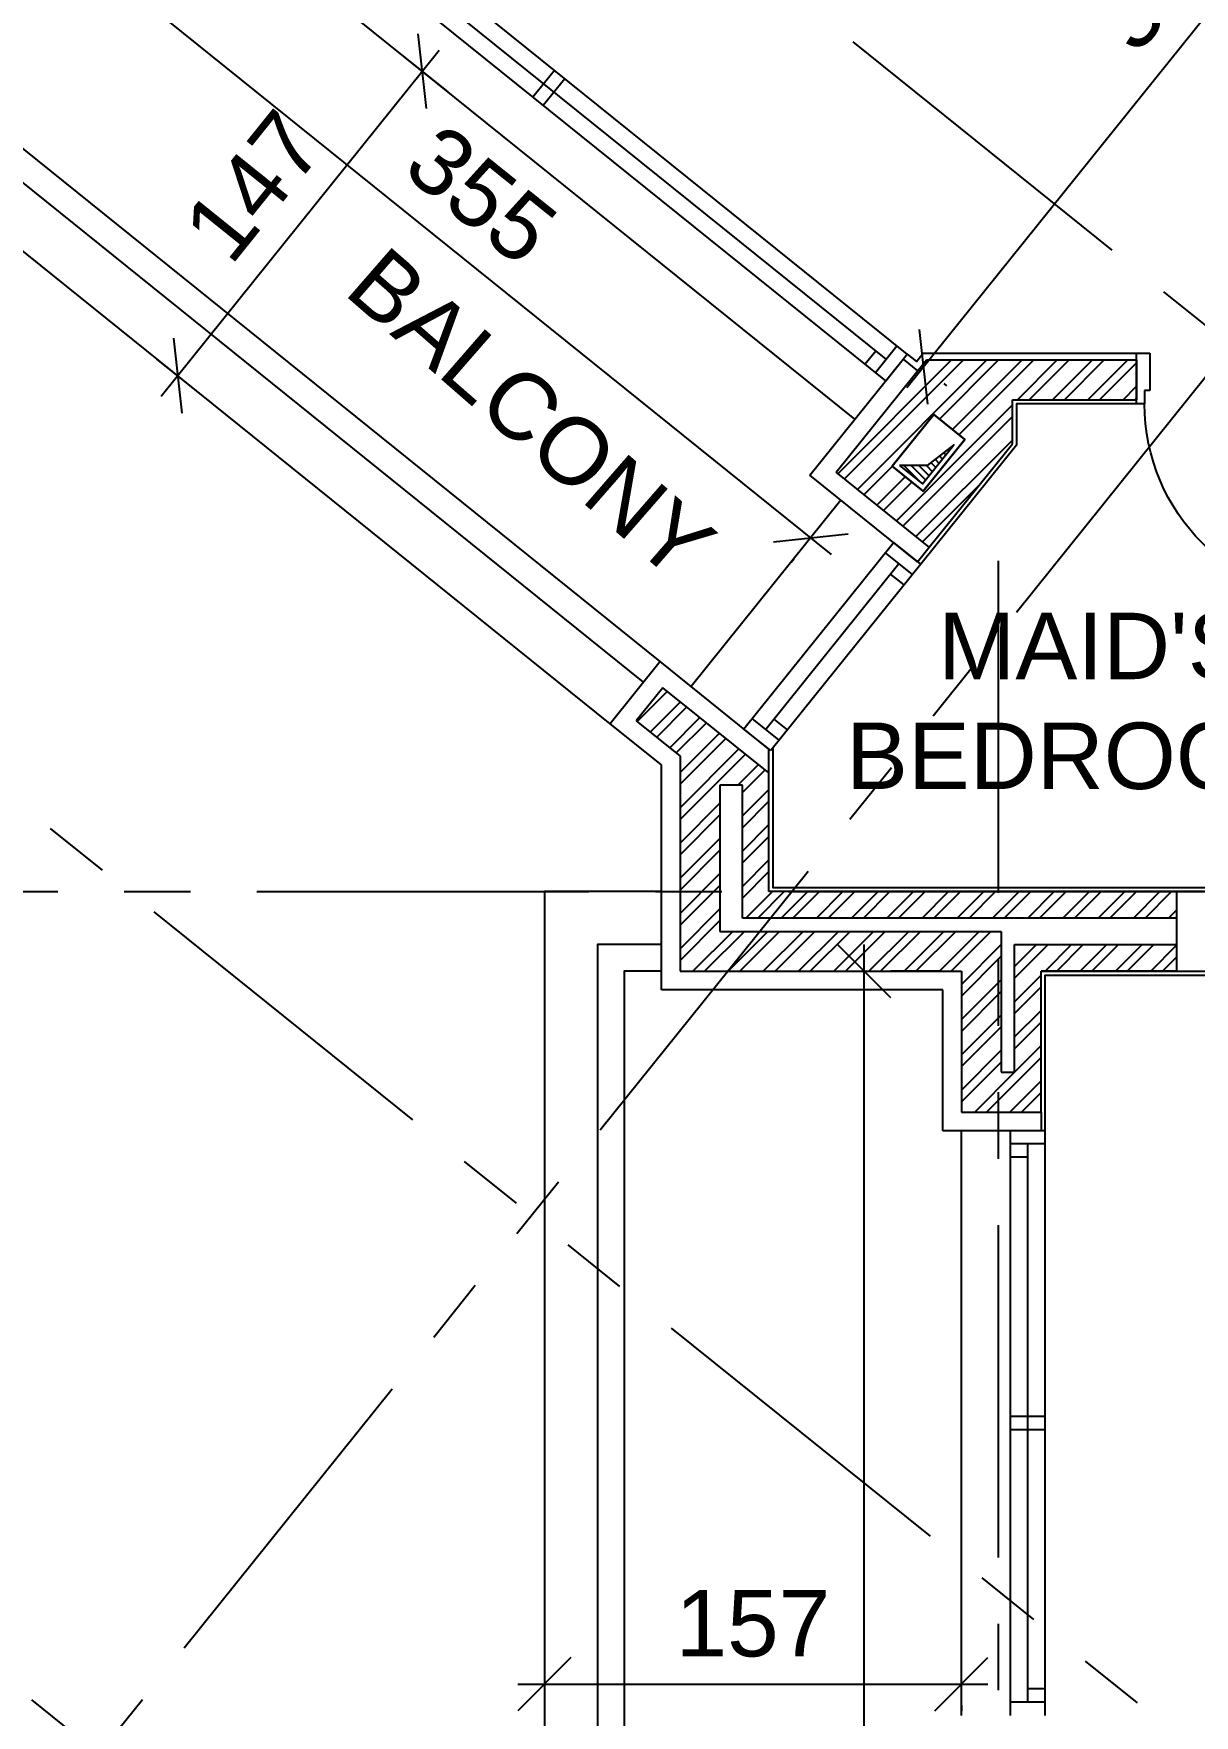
# Model space of a CAD drawing. Extents: x 453.8 to 514, y -2.6 to 70.8.
# Drawn here: x 488.45 to 492.82, y 28.64 to 34.97 of the extents above; entities that cross this region are included whole.
import ezdxf
from ezdxf.enums import TextEntityAlignment as Align

# ---------------------------------------------------------------- set-up
doc = ezdxf.new("R2010")
doc.units = 0
doc.header["$MEASUREMENT"] = 0
doc.header["$PDMODE"] = 35
doc.header["$PDSIZE"] = 0.3
doc.linetypes.add('AXIS_100$0$A-AXIS$0$PHANTOM', pattern=[2.5, 1.25, -0.25, 0.25, -0.25, 0.25, -0.25])
doc.layers.get('0').update_dxf_attribs({"linetype": 'CONTINUOUS'})
doc.layers.get('DEFPOINTS').update_dxf_attribs({"linetype": 'CONTINUOUS'})
for name, color, linetype in [('A-ALU', 9, 'CONTINUOUS'), ('A-BALUST', 1, 'CONTINUOUS'), ('a-dim', 3, 'CONTINUOUS'), ('A-DOORS', 1, 'CONTINUOUS'), ('A-HATCH-WALL', 8, 'CONTINUOUS'), ('A-NOMENCLATURE', 3, 'CONTINUOUS'), ('A-PLASTER', 8, 'CONTINUOUS'), ('A-PORTE', 1, 'CONTINUOUS'), ('A-PROJECTION', 9, 'CONTINUOUS'), ('a-revetement', 1, 'CONTINUOUS'), ('a-shaft', 251, 'CONTINUOUS'), ('A-SHAFT 9-10TH', 9, 'CONTINUOUS'), ('A-WALL', 4, 'CONTINUOUS'), ('AXIS_100$0$A-AXIS-100', 10, 'AXIS_100$0$A-AXIS$0$PHANTOM'), ('S-9-10TH$0$A-SHAFT 9-10TH', 8, 'CONTINUOUS'), ('S-9-10TH$0$A-STR 9-10TH', 2, 'CONTINUOUS')]:
    doc.layers.add(name, color=color, linetype=linetype)
doc.styles.add('A100-STEXT', font='ARIAL.TTF', dxfattribs={"height": 0.25})
doc.dimstyles.new('A100-DIM', dxfattribs={"dimtxt": 0.25, "dimasz": 0.2, "dimexe": 0.1, "dimexo": 0.3, "dimgap": 0.1, "dimtad": 1, "dimlfac": 100, "dimdsep": 46, "dimtxsty": 'A100-STEXT', "dimblk1": 'OBLIQUE', "dimblk2": 'OBLIQUE', "dimsah": 1, "dimcen": -0.05, "dimdle": 0.1, "dimclrd": 15, "dimclre": 15, "dimclrt": 256, "dimadec": 0, "dimazin": 0, "dimtfac": 0.28, "dimtix": 1, "dimtmove": 2, "dimatfit": 3, "dimldrblk": 'OBLIQUE', "dimfxl": 0, "dimtolj": 1, "dimarcsym": 0})

# ---------------------------------------------------------------- blocks, each defined once
blk = doc.blocks.new('P80E19D')
at = {"layer": 'A-PORTE'}
for p, q in [((0, -0.19), (0, 0)), ((0, 0), (0.05, 0)), ((0.05, 0), (0.05, -0.14)), ((0.75, 0), (0.75, -0.14)), ((0.8, 0), (0.75, 0)), ((0.8, -0.19), (0.8, 0)), ((0.05, -0.14), (0.03, -0.14)), ((0.03, -0.14), (0.03, -0.19)), ((0.75, -0.14), (0.77, -0.14)), ((0.77, -0.14), (0.77, -0.19)), ((0.03, -0.19), (0, -0.19)), ((0.06, -0.19), (0.02, -0.19)), ((0.03, -0.19), (0.03, -0.93)), ((0.06, -0.93), (0.06, -0.19)), ((0.77, -0.19), (0.8, -0.19))]:
    blk.add_line(p, q, dxfattribs=at)
blk.add_arc((0.03, -0.19), 0.74, 270, 0, dxfattribs=at)
blk = doc.blocks.new('A$C59A015EB')
at = {"layer": 'A-ALU'}
for p, q in [((26.5947, 34.7296), (26.6762, 34.8309)), ((26.6337, 34.6983), (26.7152, 34.7996)), ((27.8844, 33.6924), (27.9659, 33.7937)), ((27.8454, 33.7238), (27.8862, 33.7744)), ((27.9234, 33.6611), (28.0048, 33.7624)), ((27.9538, 33.0527), (27.3898, 32.3514)), ((28.0551, 32.9713), (27.9538, 33.0527)), ((27.9732, 32.973), (27.4718, 32.3496)), ((28.0551, 32.9713), (27.4911, 32.2699)), ((28.0238, 32.9323), (27.9225, 33.0138)), ((27.9925, 32.8933), (27.9418, 32.9341)), ((27.4911, 32.2699), (27.3898, 32.3514)), ((27.5225, 32.3089), (27.4212, 32.3904)), ((27.5538, 32.3478), (27.5031, 32.3886))]:
    blk.add_line(p, q, dxfattribs=at)
for points in [[(28.0048, 33.7624), (25.4099, 35.8493)], [(27.9251, 33.7431), (25.4081, 35.7673)], [(27.9234, 33.6611), (25.3284, 35.748)]]:
    blk.add_lwpolyline(points, dxfattribs=at)
blk = doc.blocks.new('_OBLIQUE')
at = {"color": 0, "linetype": 'ByBlock'}
blk.add_line((-0.5, -0.5), (0.5, 0.5), dxfattribs=at)
blk = doc.blocks.new('*D77')
at = {"layer": 'a-dim', "color": 15, "lineweight": -2}
for p, q in [((491.7401, 33.636), (494.0025, 36.4491)), ((494.0288, 36.2997), (494.0177, 36.3085)), ((491.8917, 33.6424), (491.8807, 33.6512))]:
    blk.add_line(p, q, dxfattribs=at)
at = {"layer": 'DEFPOINTS', "color": 0}
for p in [(493.795, 36.4877), (493.9398, 36.3712), (491.658, 33.8304)]:
    blk.add_point(p, dxfattribs=at)
at = {"layer": 'a-dim', "color": 15, "lineweight": -2, "xscale": 0.2, "yscale": 0.2, "zscale": 0.2}
for p, rotation in [((493.9398, 36.3712), 51.19370937373189), ((491.8028, 33.7139), 231.1937093737319)]:
    blk.add_blockref('_OBLIQUE', p, dxfattribs=dict(at, rotation=rotation))
at = {"layer": 'a-dim', "insert": (492.6938, 35.1853), "char_height": 0.25, "attachment_point": 5, "rotation": 51.19371, "style": 'A100-STEXT'}
blk.add_mtext('\\A1;341', dxfattribs=at)
blk = doc.blocks.new('*D80')
at = {"layer": 'a-dim', "color": 15, "lineweight": -2}
for p, q in [((489.9794, 34.9044), (488.9329, 33.603)), ((490.0138, 34.7484), (489.8388, 34.8891)), ((489.0926, 33.6029), (488.9176, 33.7436))]:
    blk.add_line(p, q, dxfattribs=at)
at = {"layer": 'DEFPOINTS', "color": 0}
for p in [(490.2476, 34.5604), (488.9955, 33.6809), (489.3263, 33.4149)]:
    blk.add_point(p, dxfattribs=at)
at = {"layer": 'a-dim', "color": 15, "lineweight": -2, "xscale": 0.2, "yscale": 0.2, "zscale": 0.2}
for p, rotation in [((489.9168, 34.8264), 51.19370936413667), ((488.9955, 33.6809), 231.1937093641367)]:
    blk.add_blockref('_OBLIQUE', p, dxfattribs=dict(at, rotation=rotation))
at = {"layer": 'a-dim', "insert": (489.2804, 34.395), "char_height": 0.25, "attachment_point": 5, "rotation": 51.19371, "style": 'A100-STEXT'}
blk.add_mtext('\\A1;147', dxfattribs=at)
blk = doc.blocks.new('*D81')
at = {"layer": 'a-dim', "color": 15, "lineweight": -2}
for p, q in [((491.4569, 33.0084), (488.5347, 35.3585)), ((488.5383, 35.2035), (488.5499, 35.2179)), ((491.3047, 32.9788), (491.3163, 32.9932))]:
    blk.add_line(p, q, dxfattribs=at)
at = {"layer": 'DEFPOINTS', "color": 0}
for p in [(488.7263, 35.4373), (488.6126, 35.2959), (491.4927, 33.2125)]:
    blk.add_point(p, dxfattribs=at)
at = {"layer": 'a-dim', "color": 15, "lineweight": -2, "xscale": 0.2, "yscale": 0.2, "zscale": 0.2}
for p, rotation in [((488.6126, 35.2959), 141.1937093679261), ((491.379, 33.0711), 321.193709367926)]:
    blk.add_blockref('_OBLIQUE', p, dxfattribs=dict(at, rotation=rotation))
at = {"layer": 'a-dim', "insert": (490.1385, 34.3609), "char_height": 0.25, "attachment_point": 5, "rotation": 321.19371, "style": 'A100-STEXT'}
blk.add_mtext('\\A1;355', dxfattribs=at)
blk = doc.blocks.new('*D82')
at = {"layer": 'a-dim', "color": 15, "lineweight": -2}
for p, q in [((490.276, 28.7573), (492.046, 28.7573)), ((490.376, 28.677), (490.376, 28.6573)), ((491.946, 28.677), (491.946, 28.6573))]:
    blk.add_line(p, q, dxfattribs=at)
at = {"layer": 'DEFPOINTS', "color": 0}
for p in [(490.376, 28.977), (491.946, 28.977), (491.946, 28.7573)]:
    blk.add_point(p, dxfattribs=at)
at = {"layer": 'a-dim', "color": 15, "lineweight": -2, "xscale": 0.2, "yscale": 0.2, "zscale": 0.2, "rotation": 180}
blk.add_blockref('_OBLIQUE', (490.376, 28.7573), dxfattribs=at)
at = {"layer": 'a-dim', "color": 15, "lineweight": -2, "xscale": 0.2, "yscale": 0.2, "zscale": 0.2}
blk.add_blockref('_OBLIQUE', (491.946, 28.7573), dxfattribs=at)
at = {"layer": 'a-dim', "insert": (491.161, 28.985), "char_height": 0.25, "attachment_point": 5, "style": 'A100-STEXT'}
blk.add_mtext('\\A1;157', dxfattribs=at)
blk = doc.blocks.new('*D83')
at = {"layer": 'a-dim', "color": 15, "lineweight": -2}
for p, q in [((491.5798, 23.34), (491.5798, 31.54)), ((491.8664, 31.44), (491.6798, 31.44)), ((491.8664, 23.44), (491.6798, 23.44))]:
    blk.add_line(p, q, dxfattribs=at)
at = {"layer": 'DEFPOINTS', "color": 0}
for p in [(491.5664, 31.44), (491.5798, 31.44), (491.5664, 23.44)]:
    blk.add_point(p, dxfattribs=at)
at = {"layer": 'a-dim', "color": 15, "lineweight": -2, "xscale": 0.2, "yscale": 0.2, "zscale": 0.2}
for p, rotation in [((491.5798, 31.44), 90), ((491.5798, 23.44), 270)]:
    blk.add_blockref('_OBLIQUE', p, dxfattribs=dict(at, rotation=rotation))
at = {"layer": 'a-dim', "insert": (491.3521, 27.44), "char_height": 0.25, "attachment_point": 5, "rotation": 90, "style": 'A100-STEXT'}
blk.add_mtext('\\A1;800', dxfattribs=at)
blk = doc.blocks.new('*D100')
at = {"layer": 'a-dim', "color": 15, "lineweight": -2}
for p, q in [((492.601, 40.3031), (493.0944, 40.9167)), ((492.9538, 40.9014), (501.4868, 34.0392)), ((500.9781, 33.5662), (501.4715, 34.1798))]:
    blk.add_line(p, q, dxfattribs=at)
at = {"layer": 'DEFPOINTS', "color": 0}
for p in [(492.413, 40.0694), (501.4088, 34.1018), (500.7901, 33.3324)]:
    blk.add_point(p, dxfattribs=at)
at = {"layer": 'a-dim', "color": 15, "lineweight": -2, "xscale": 0.2, "yscale": 0.2, "zscale": 0.2}
for p, rotation in [((493.0317, 40.8387), 141.1937093730201), ((501.4088, 34.1018), 321.1937093730202)]:
    blk.add_blockref('_OBLIQUE', p, dxfattribs=dict(at, rotation=rotation))
at = {"layer": 'a-dim', "insert": (497.3629, 37.6477), "char_height": 0.25, "attachment_point": 5, "rotation": 321.19371, "style": 'A100-STEXT'}
blk.add_mtext('\\A1;1075', dxfattribs=at)

msp = doc.modelspace()

# ---------------------------------------------------------------- hatches: boundary and pattern name
at = {"layer": 'A-HATCH-WALL'}
h = msp.add_hatch(dxfattribs=at)
h.set_pattern_fill('ANSI32', color=256, scale=0.25, style=0)
h.set_pattern_definition([(45, (463.73762, 4e-15), (-0.06629126, 0.06629126), []), (45, (463.78181, 4e-15), (-0.06629126, 0.06629126), [])])
h.paths.add_polyline_path([(502.43394, 34.8978), (502.31705, 34.9918), (502.0789, 34.69568), (502.03994, 34.72701), (502.27808, 35.02314), (502.20016, 35.0858), (501.86801, 34.67279), (502.10179, 34.48478)])
h.paths.add_polyline_path([(500.76699, 37.00831), (500.57898, 36.77453), (502.38816, 35.31958), (502.45083, 35.39751), (500.75854, 36.75845), (500.78988, 36.79742), (502.48217, 35.43648), (502.57617, 35.55337)])
h.paths.add_polyline_path([(500.85599, 24.27), (500.55599, 24.27), (500.55599, 22.94), (500.65599, 22.94), (500.65599, 24.12), (500.70599, 24.12), (500.70599, 22.94), (500.85599, 22.94)])
h.paths.add_polyline_path([(492.24599, 28.57), (491.94599, 28.57), (491.94599, 28.04), (492.09599, 28.04), (492.09599, 28.42), (492.14599, 28.42), (492.14599, 28.04), (492.24599, 28.04)])
h.paths.add_polyline_path([(492.24599, 27.74), (492.14599, 27.74), (492.14599, 27.29), (492.09599, 27.29), (492.09599, 27.74), (491.94599, 27.74), (491.94599, 27.14), (492.24599, 27.14)])
h.paths.add_polyline_path([(492.24599, 23.44), (491.10599, 23.44), (491.10599, 23.29), (492.14599, 23.29), (492.14599, 22.94), (492.24599, 22.94)])
h.paths.add_polyline_path([(491.06599, 23.44), (490.8869, 23.44), (490.8869, 22.94), (491.06599, 22.94)])
h.paths.add_polyline_path([(492.67998, 37.60893), (492.58597, 37.49204), (495.39134, 35.23596), (495.48534, 35.35285)])
h.paths.add_polyline_path([(495.48534, 35.35285), (495.42268, 35.27492), (496.20194, 34.64823), (496.70599, 34.24288), (496.70599, 33.98623), (496.07661, 34.49238), (496.01394, 34.41445), (496.70599, 33.8579), (496.70599, 33.74), (496.10099, 33.74), (496.10099, 33.59), (496.75599, 33.59), (496.75599, 31.76449), (496.78644, 31.74), (496.90599, 31.74), (496.90599, 34.21037)])
h.paths.add_polyline_path([(496.90599, 31.64386), (496.78644, 31.74), (496.75599, 31.74), (496.75599, 31.59), (496.10099, 31.59), (496.10099, 30.99), (495.99599, 30.99), (495.99599, 30.84), (496.90599, 30.84)])
h.paths.add_polyline_path([(496.75599, 30.99), (496.19599, 30.99), (496.19599, 31.44), (496.49599, 31.44), (496.75599, 31.44)], flags=16)
h.paths.add_polyline_path([(496.47599, 31.01), (496.21599, 31.01), (496.3805, 31.15354), (496.47599, 31.42)], flags=0)
h.paths.add_polyline_path([(490.82251, 32.50678), (490.72224, 32.3821), (490.8869, 32.24968), (490.8869, 31.74), (491.0369, 31.74), (491.0369, 32.14), (491.12149, 32.14), (491.12149, 31.74), (491.22149, 31.74), (491.22149, 32.18592)])
h.paths.add_polyline_path([(492.09599, 31.59), (491.0369, 31.59), (491.0369, 31.74), (490.8869, 31.74), (490.8869, 31.44), (491.94599, 31.44), (491.94599, 30.95177), (492.09599, 31.13829)])
h.paths.add_polyline_path([(492.24599, 31.32481), (492.14599, 31.20046), (492.14599, 31.06), (492.09599, 31.06), (492.09599, 31.13829), (491.94599, 30.95177), (491.94599, 30.91), (492.24599, 30.91)])
h.paths.add_polyline_path([(492.41904, 31.54), (492.14599, 31.54), (492.14599, 31.20046), (492.24599, 31.32481), (492.24599, 31.44), (492.33862, 31.44)])
h.paths.add_polyline_path([(492.57989, 31.74), (491.12149, 31.74), (491.12149, 31.64), (492.49947, 31.64)])
h.paths.add_polyline_path([(492.75599, 31.74), (492.57989, 31.74), (492.49947, 31.64), (492.75599, 31.64)])
h.paths.add_polyline_path([(492.75599, 31.54), (492.41904, 31.54), (492.33862, 31.44), (492.75599, 31.44)])
h.paths.add_polyline_path([(494.95599, 33.74), (494.2995, 33.74), (494.48602, 33.59), (494.80599, 33.59), (494.80599, 33.33268), (494.95232, 33.215), (494.95599, 33.215)])
h.paths.add_polyline_path([(494.2995, 33.74), (494.18829, 33.74), (494.06766, 33.59), (494.48602, 33.59)])
h.paths.add_polyline_path([(494.18829, 33.74), (493.4056, 33.74), (493.4056, 33.59), (493.50599, 33.59), (493.50599, 33.49), (493.60599, 33.49), (493.60599, 33.59), (494.06766, 33.59)])
h.paths.add_polyline_path([(494.95599, 31.74), (494.80599, 31.74), (494.80599, 31.59), (493.60599, 31.59), (493.60599, 31.44), (494.80599, 31.44), (494.80599, 30.84), (495.09599, 30.84), (495.09599, 30.99), (494.95599, 30.99)])
h.paths.add_polyline_path([(494.95599, 32.665), (494.80599, 32.665), (494.80599, 31.74), (494.95599, 31.74)])
h.paths.add_polyline_path([(494.95599, 33.21205), (494.95232, 33.215), (494.80599, 33.215), (494.80599, 32.665), (494.95599, 32.665)])
h.paths.add_polyline_path([(501.58229, 33.83881), (501.34851, 34.02681), (500.71227, 33.23567), (500.25599, 33.23567), (500.25599, 32.88), (500.85599, 32.88), (500.85599, 32.93567)])
h.paths.add_polyline_path([(500.40599, 33.08567), (500.40599, 33.13567), (500.76018, 33.13567), (501.33244, 33.84725), (501.3714, 33.81592), (500.78413, 33.08567)], flags=16)
h = msp.add_hatch(dxfattribs=at)
h.set_pattern_fill('ANSI32', color=256, scale=0.25, style=0)
h.set_pattern_definition([(45, (463.73762, -5e-11), (-0.06629126, 0.06629126), []), (45, (463.78181, -5e-11), (-0.06629126, 0.06629126), [])])
h.paths.add_polyline_path([(492.6056, 33.74), (491.81427, 33.74), (491.47427, 33.31722), (491.82494, 33.03521), (492.13829, 33.42485), (492.13829, 33.59), (492.6056, 33.59)])
h.paths.add_polyline_path([(491.84184, 33.53493), (491.95873, 33.44092), (491.80205, 33.24611), (491.68516, 33.34011)], flags=16)
at = {"layer": 'a-shaft'}
h = msp.add_hatch(dxfattribs=at)
h.set_pattern_fill('_USER,_O', color=256, scale=0.02, angle=315, pattern_type=0)
h.set_pattern_definition([(315, (-337912.809112, -23743.371716), (0.0141421356237, 0.0141421356237), [])])
h.paths.add_polyline_path([(491.91698, 33.42092), (491.81741, 33.34297), (491.71328, 33.34316), (491.799, 33.27422)])

# ---------------------------------------------------------------- linework, layer by layer
at = {"layer": 'A-ALU'}
for p, q in [((491.49274, 33.21254), (490.92872, 32.5112)), ((491.94599, 28.64), (491.94599, 30.84)), ((492.13099, 28.64), (492.13099, 30.84)), ((492.26099, 30.84), (492.13099, 30.84)), ((492.26099, 28.64), (492.26099, 30.84)), ((492.26099, 30.79), (492.13099, 30.79)), ((492.19599, 28.69), (492.19599, 30.79)), ((492.19599, 30.74), (492.13099, 30.74)), ((492.26099, 29.765), (492.13099, 29.765)), ((492.26099, 29.715), (492.13099, 29.715)), ((492.26099, 28.74), (492.19599, 28.74)), ((492.26099, 28.69), (492.13099, 28.69))]:
    msp.add_line(p, q, dxfattribs=at)
msp.add_lwpolyline([(491.54506, 33.51694), (488.95009, 35.60382)], dxfattribs=at)
at = {"layer": 'A-BALUST'}
for points in [[(490.81183, 32.6052), (488.21687, 34.69207)], [(490.74916, 32.52727), (488.1542, 34.61415)], [(490.8169, 31.54), (490.57599, 31.54), (490.57599, 22.74), (490.8169, 22.74)], [(490.8169, 31.44), (490.67599, 31.44), (490.67599, 22.84), (490.8169, 22.84)]]:
    msp.add_lwpolyline(points, dxfattribs=at)
at = {"layer": 'A-PLASTER'}
for points in [[(491.7268, 33.74293), (491.74247, 33.76241), (491.77753, 33.73421), (491.80229, 33.765), (492.6056, 33.765)], [(492.6056, 33.575), (492.15329, 33.575), (492.15329, 33.41956), (491.79276, 32.97126)], [(491.23649, 32.27956), (491.23649, 31.755), (493.49099, 31.755), (493.49099, 32.69)], [(492.26099, 30.84), (492.26099, 31.425), (494.79099, 31.425), (494.79099, 30.825), (495.09599, 30.825)]]:
    msp.add_lwpolyline(points, dxfattribs=at)
at = {"layer": 'A-PROJECTION'}
for points in [[(490.62383, 32.37142), (488.02886, 34.45829)], [(490.8169, 31.74), (490.37599, 31.74), (490.37599, 22.54), (490.8169, 22.54)]]:
    msp.add_lwpolyline(points, dxfattribs=at)
at = {"layer": 'a-revetement'}
for p, q in [((491.37585, 33.30654), (491.7268, 33.74293)), ((491.7268, 33.74293), (491.78135, 33.69906)), ((491.78107, 32.98066), (491.37585, 33.30654)), ((491.78107, 32.98066), (491.82494, 33.03521)), ((490.81183, 32.6052), (490.62383, 32.37142)), ((491.22149, 32.27575), (490.81183, 32.6052)), ((490.8169, 32.21615), (490.62383, 32.37142)), ((491.22149, 32.18592), (491.22149, 32.27575)), ((490.8169, 31.37), (490.8169, 32.21615)), ((491.87599, 31.37), (490.8169, 31.37)), ((491.87599, 30.84), (491.87599, 31.37)), ((492.24599, 30.91), (492.24599, 30.84)), ((492.24599, 30.84), (491.87599, 30.84))]:
    msp.add_line(p, q, dxfattribs=at)
at = {"layer": 'a-shaft'}
msp.add_lwpolyline([(491.71328, 33.34316), (491.799, 33.27422), (491.91698, 33.42092), (491.81741, 33.34297), (491.71328, 33.34316)], dxfattribs=at)
at = {"layer": 'A-SHAFT 9-10TH'}
msp.add_lwpolyline([(491.84184, 33.53493), (491.95873, 33.44092), (491.80205, 33.24611), (491.68516, 33.34011)], close=True, dxfattribs=at)
at = {"layer": 'A-WALL'}
for p, q in [((491.47427, 33.31722), (491.81427, 33.74)), ((491.81427, 33.74), (492.6056, 33.74)), ((492.6056, 33.74), (492.6056, 33.59)), ((492.13829, 33.59), (492.6056, 33.59)), ((492.13829, 33.42485), (492.13829, 33.59)), ((491.82494, 33.03521), (492.13829, 33.42485)), ((491.82494, 33.03521), (491.47427, 33.31722)), ((491.82494, 33.03521), (491.47427, 33.31722)), ((490.82251, 32.50678), (490.72224, 32.3821)), ((491.22149, 32.18592), (490.82251, 32.50678)), ((490.72224, 32.3821), (490.8869, 32.24968)), ((490.8869, 32.24968), (490.8869, 31.44)), ((491.22149, 31.74), (491.22149, 32.18592)), ((491.12149, 32.14), (491.0369, 32.14)), ((491.0369, 32.14), (491.0369, 31.59)), ((491.12149, 31.64), (491.12149, 32.14)), ((492.75599, 31.74), (491.22149, 31.74)), ((491.40599, 31.74), (492.75599, 31.74)), ((492.75599, 31.64), (491.12149, 31.64)), ((491.0369, 31.59), (492.09599, 31.59)), ((492.09599, 31.59), (492.09599, 31.06)), ((492.14599, 31.06), (492.14599, 31.54)), ((492.14599, 31.54), (492.75599, 31.54)), ((490.8869, 31.44), (491.94599, 31.44)), ((491.94599, 31.44), (491.94599, 30.91)), ((492.24599, 30.91), (492.24599, 31.44)), ((492.24599, 31.44), (492.75599, 31.44)), ((492.75599, 31.44), (492.24599, 31.44)), ((492.09599, 31.06), (492.14599, 31.06)), ((491.94599, 30.91), (492.24599, 30.91))]:
    msp.add_line(p, q, dxfattribs=at)
msp.add_lwpolyline([(491.95873, 33.44092), (491.84184, 33.53493), (491.68516, 33.34011), (491.80205, 33.24611)], close=True, dxfattribs=at)
at = {"layer": 'AXIS_100$0$A-AXIS-100'}
for p, q in [((498.35759, 29.45339), (462.56829, 58.2352)), ((495.7255, 26.18046), (459.93619, 54.96227)), ((487.45271, 26.94644), (508.90411, 53.6206)), ((494.0961, 24.15436), (458.3068, 52.93617)), ((492.08381, 32.98435), (492.08381, -1.8346)), ((486.79381, 31.74), (507.67478, 31.74))]:
    msp.add_line(p, q, dxfattribs=at)
at = {"layer": 'S-9-10TH$0$A-SHAFT 9-10TH'}
msp.add_lwpolyline([(491.84184, 33.53493), (491.95873, 33.44092), (491.80205, 33.24611), (491.68516, 33.34011)], close=True, dxfattribs=at)
at = {"layer": 'S-9-10TH$0$A-STR 9-10TH'}
msp.add_lwpolyline([(492.75599, 31.44), (493.60599, 31.44), (493.60599, 31.74), (492.75599, 31.74)], close=True, dxfattribs=at)

# ---------------------------------------------------------------- block references
at = {"layer": 'A-ALU'}
msp.add_blockref('A$C59A015EB', (463.73762, 0), dxfattribs=at)
at = {"layer": 'A-DOORS', "xscale": -1}
msp.add_blockref('P80E19D', (493.4056, 33.765), dxfattribs=at)

# ---------------------------------------------------------------- texts
at = {"layer": 'A-NOMENCLATURE', "style": 'A100-STEXT'}
msp.add_text('BALCONY', height=0.25, rotation=318.913562, dxfattribs=at).set_placement((490.32625, 33.53759), align=Align.MIDDLE)
for s, p in [("MAID'S", (492.44481, 32.66397)), ('BEDROOM', (492.4139, 32.25063))]:
    msp.add_text(s, height=0.25, dxfattribs=at).set_placement(p, align=Align.MIDDLE)

# ---------------------------------------------------------------- dimensions: what is measured, and where the dimension line sits
at = {"layer": 'a-dim'}
for p1, p2, distance, picture, middle in [((492.41296, 40.06936), (500.7901, 33.33245), 0.98732, '*D100', (497.36294, 37.64769)), ((491.65797, 33.83037), (493.79498, 36.48767), -0.18584, '*D77', (492.69383, 35.18527)), ((491.49274, 33.21254), (488.72634, 35.43729), 0.1815, '*D81', (490.13851, 34.36094)), ((490.24758, 34.56038), (489.32634, 33.41486), -0.42452, '*D80', (489.28041, 34.39499)), ((491.56644, 23.44), (491.56644, 31.44), -0.01334, '*D83', (491.35214, 27.44)), ((490.37599, 28.977), (491.94599, 28.977), -0.21968, '*D82', (491.16099, 28.98496))]:
    dim = msp.add_aligned_dim(p1=p1, p2=p2, distance=distance, dimstyle='A100-DIM', dxfattribs=at)
    dim.commit()
    dim.dimension.update_dxf_attribs({"geometry": picture, "text_midpoint": middle})

doc.saveas('drawing.dxf')
